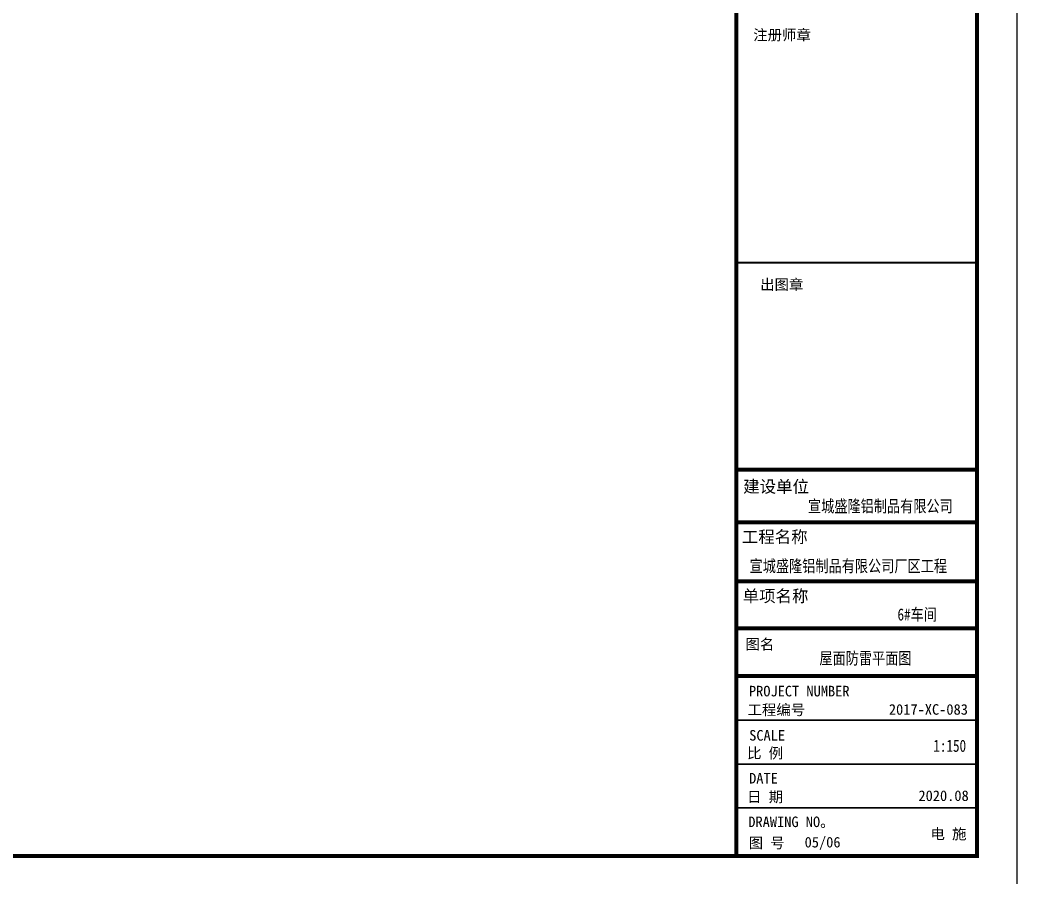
# Model space of a CAD drawing. Extents: x 921423 to 1291758, y 534425 to 1049953.
# Drawn here: x 1176126 to 1215829, y 649779 to 683919 of the extents above; entities that cross this region are included whole.
import ezdxf

# ---------------------------------------------------------------- set-up
doc = ezdxf.new("R2010")
doc.units = 0
doc.header["$LTSCALE"] = 1000
doc.header["$MEASUREMENT"] = 0
for name, color, linetype in [('PUB_TITLE', 4, 'Continuous'), ('TEXT', 143, 'Continuous'), ('图框', 7, 'Continuous')]:
    doc.layers.add(name, color=color, linetype=linetype)
doc.styles.add('-黑体', font='simhei.ttf', dxfattribs={"width": 0.8})
doc.styles.add('宋体', font='')
doc.styles.add('黑体', font='simhei.ttf')
doc.styles.get('宋体').set_extended_font_data('NSimSun')

# ---------------------------------------------------------------- blocks, each defined once
blk = doc.blocks.new('A$C31D40216')
at = {"layer": '图框', "color": 4}
for points, const_width in [([(74, 60000), (74, 0)], 148), ([(74, 14429), (9055, 14429)], 149), ([(74, 12453), (9058, 12453)], 149), ([(74, 10252), (9088, 10252)], 149), ([(74, 8496), (9088, 8496)], 149), ([(74, 6719), (9088, 6719)], 149), ([(74, 5071), (9088, 5071)], 60.5), ([(74, 3426), (9088, 3426)], 60.5), ([(74, 1793), (9088, 1793)], 60.5)]:
    blk.add_lwpolyline(points, dxfattribs=dict(at, const_width=const_width))
at = {"layer": '图框', "color": 0, "const_width": 75}
blk.add_lwpolyline([(74, 22160), (9088, 22160)], dxfattribs=at)
at = {"layer": 'TEXT', "color": 3, "style": '-黑体', "width": 0.8}
for s, height, p in [('宣城盛隆铝制品有限公司', 450.22, (2752, 12837)), ('宣城盛隆铝制品有限公司厂区工程', 450.22, (571, 10603)), ('6#车间', 450.2, (6092, 8794)), ('1:150', 450.2, (7429, 3890))]:
    blk.add_text(s, height=height, dxfattribs=at).set_placement(p)
at = {"layer": '图框', "color": 4}
for s, height, style, p in [('注册师章', 394.4, '黑体', (707, 30463)), ('出图章', 394.4, '黑体', (967, 21139)), ('建设单位', 450, '黑体', (331, 13570)), ('工程名称', 450, '黑体', (282, 11692)), ('单项名称', 450, '黑体', (312, 9482)), ('图名', 394.4, '黑体', (415, 7709)), ('工程编号', 394.4, '黑体', (493, 5262)), ('2017-XC-083', 394.42, '宋体', (5770, 5275)), ('SCALE', 394.4, '黑体', (555, 4308)), ('比 例', 394.4, '黑体', (479, 3644)), ('DATE', 394.4, '黑体', (553, 2706)), ('日 期', 394.4, '黑体', (479, 2011)), ('2020.08', 394.4, '宋体', (6874, 2053)), ('DRAWING NO。', 394.42, '黑体', (522, 1078)), ('图 号', 394.4, '黑体', (535, 291))]:
    blk.add_text(s, height=height, dxfattribs=dict(at, style=style)).set_placement(p)
at = {"layer": '图框', "color": 0, "style": '黑体'}
blk.add_text('PROJECT NUMBER', height=394.42, dxfattribs=at).set_placement((546, 5959))
at = {"layer": '图框', "color": 3, "style": '宋体'}
blk.add_text('电 施', height=394.4, dxfattribs=at).set_placement((7323, 625))

msp = doc.modelspace()

# ---------------------------------------------------------------- linework, layer by layer
at = {"layer": 'PUB_TITLE'}
msp.add_lwpolyline([(1096949, 649019), (1215829, 649019), (1215829, 716219), (1096949, 716219)], close=True, dxfattribs=at)
at = {"layer": 'PUB_TITLE', "const_width": 160}
msp.add_lwpolyline([(1100949, 650619), (1214229, 650619), (1214229, 714619), (1100949, 714619)], close=True, dxfattribs=at)

# ---------------------------------------------------------------- block references
at = {"xscale": 1.066666666666667, "yscale": 1.066666666666667, "zscale": 1.066666666666667}
msp.add_blockref('A$C31D40216', (1204570, 650619), dxfattribs=at)

# ---------------------------------------------------------------- texts
at = {"layer": 'TEXT', "color": 3, "style": '-黑体', "width": 0.8}
msp.add_text('屋面防雷平面图', height=480.2, dxfattribs=at).set_placement((1207958, 658256))
at = {"layer": '图框', "color": 3, "style": '宋体'}
msp.add_text('05/06', height=420.7, dxfattribs=at).set_placement((1207370, 650958))

doc.saveas('drawing.dxf')
